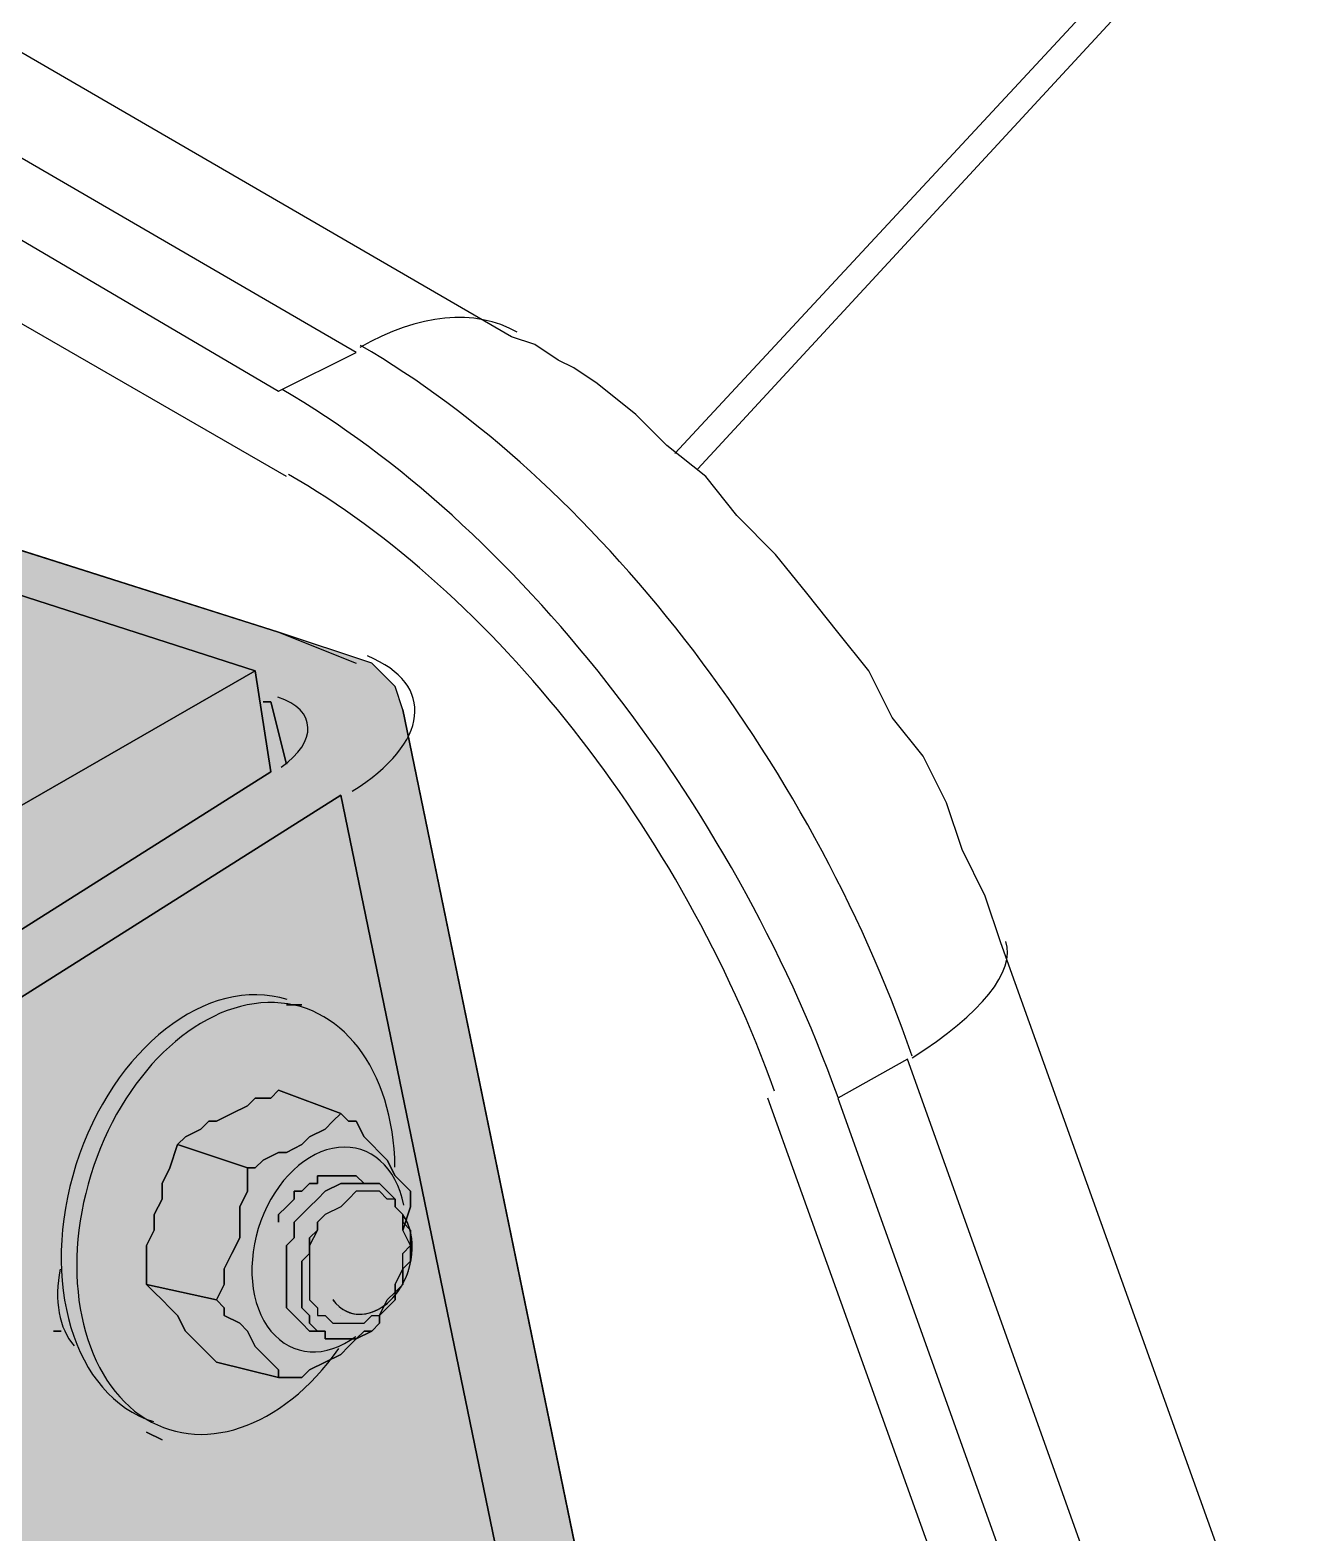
# Model space of a CAD drawing. Header units: feet. Extents: x -208 to 2089, y -974 to 342.
# Drawn here: x 836.787 to 839.78, y -509.121 to -505.579 of the extents above; entities that cross this region are included whole.
import ezdxf

# ---------------------------------------------------------------- set-up
doc = ezdxf.new("R2010")
doc.units = ezdxf.units.FT
doc.header["$MEASUREMENT"] = 0
for name, color, linetype in [('EQUIPMENT', 6, 'Continuous'), ('PDF_0', 7, 'Continuous'), ('PDF_THIN', 7, 'Continuous')]:
    doc.layers.add(name, color=color, linetype=linetype)

msp = doc.modelspace()

# ---------------------------------------------------------------- linework, layer by layer
at = {"layer": 'EQUIPMENT'}
for points in [[(843.45009, -519.9393), (839.07524, -507.73), (839.03863, -507.62017), (838.98372, -507.51034), (838.94711, -507.40051), (838.89219, -507.29069), (838.81897, -507.19916), (838.76406, -507.08933), (838.69084, -506.99781), (838.61762, -506.90628), (838.5444, -506.81476), (838.45288, -506.72324), (838.37966, -506.63171), (838.28813, -506.55849), (838.21491, -506.48527), (838.12339, -506.41205), (838.06848, -506.37545), (838.03187, -506.35714), (837.97695, -506.32053), (837.92204, -506.30223), (834.60887, -504.38022)], [(837.3912, -506.63171), (836.43935, -506.08257), (836.43935, -505.88122), (837.37289, -506.43036), (837.55594, -506.33884), (834.24277, -504.41683), (781.45173, -534.8211)], [(838.30644, -506.5768), (839.49625, -505.29546), (839.6793, -505.18563), (838.36135, -506.61341)], [(842.90094, -520.28709), (838.5261, -508.0961)]]:
    msp.add_lwpolyline(points, dxfattribs=at)
msp.add_lwpolyline([(843.04738, -520.28709), (843.21213, -520.19557), (838.85558, -508.00457), (838.69084, -508.0961)], close=True, dxfattribs=at)
for points in [[(837.93507, -506.29131), (837.83645, -506.23452), (837.70307, -506.24739), (837.56413, -506.3271)], [(838.86636, -507.99708), (838.62158, -507.29334), (838.11468, -506.64049), (837.56617, -506.32257)], [(838.69142, -508.09473), (838.43985, -507.39503), (837.92902, -506.74449), (837.3812, -506.42618)], [(838.54174, -508.08012), (838.32392, -507.4689), (837.87743, -506.90214), (837.39654, -506.62644)], [(838.86642, -508.00158), (839.0295, -507.89745), (839.11128, -507.7958), (839.08689, -507.72756)]]:
    msp.add_open_spline(points, degree=3, dxfattribs=at)
at = {"layer": 'PDF_0', "lineweight": 25}
msp.add_lwpolyline([(839.64269, -516.77257), (837.66577, -507.18086), (837.64747, -507.12594), (837.61086, -507.08933), (837.59255, -507.07103), (837.37289, -506.99781), (835.1214, -506.28392), (835.06649, -506.28392), (835.01157, -506.26562), (834.97497, -506.26562), (834.92005, -506.26562), (834.86514, -506.26562), (834.79192, -506.26562), (834.7187, -506.28392), (834.62717, -506.30223), (834.57226, -506.32053), (834.49904, -506.35714), (834.44413, -506.37545), (834.42582, -506.39375), (833.36414, -507.05272), (833.62041, -508.27914), (783.64831, -537.05429)], dxfattribs=at)
at = {"layer": 'PDF_THIN', "lineweight": 25}
for points in [[(839.64269, -516.77257), (837.66577, -507.18086), (837.64747, -507.12594), (837.61086, -507.08933), (837.59255, -507.07103), (837.37289, -506.99781), (835.1214, -506.28392), (835.06649, -506.28392), (835.01157, -506.26562), (834.97497, -506.26562), (834.92005, -506.26562), (834.86514, -506.26562), (834.79192, -506.26562), (834.7187, -506.28392), (834.62717, -506.30223), (834.57226, -506.32053), (834.49904, -506.35714), (834.44413, -506.37545), (834.42582, -506.39375), (833.36414, -507.05272), (833.62041, -508.27914), (783.64831, -537.05429)], [(783.94118, -537.21903), (783.64831, -537.05429), (836.29291, -506.75985), (837.31798, -507.08933), (836.29291, -506.75985), (837.31798, -507.08933), (836.29291, -506.75985), (783.64831, -537.05429)], [(837.31798, -507.08933), (836.29291, -506.75985)], [(837.37289, -506.99781), (837.55594, -507.07103)], [(784.3805, -537.54852), (837.31798, -507.08933), (837.35459, -507.32729), (837.31798, -507.08933), (784.3805, -537.54852), (837.31798, -507.08933), (837.35459, -507.32729), (837.31798, -507.08933), (784.3805, -537.54852), (837.31798, -507.08933), (837.35459, -507.32729), (836.31122, -507.98627), (836.47596, -508.04118), (838.43457, -517.6329), (836.47596, -508.04118), (836.31122, -507.98627), (837.35459, -507.32729), (836.31122, -507.98627), (836.47596, -508.04118), (838.43457, -517.6329)], [(837.35459, -507.16255), (837.33628, -507.16255)], [(837.3912, -507.30899), (837.35459, -507.16255)], [(839.49625, -516.97392), (837.51933, -507.38221), (839.49625, -516.97392), (837.51933, -507.38221), (836.47596, -508.04118), (837.51933, -507.38221), (839.49625, -516.97392), (837.51933, -507.38221), (836.47596, -508.04118), (837.51933, -507.38221), (836.47596, -508.04118)], [(837.3912, -507.87644), (837.42781, -507.87644)], [(837.37289, -508.75507), (837.22646, -508.71846), (837.20815, -508.70015), (837.18985, -508.68185), (837.17154, -508.66355), (837.15324, -508.64524), (837.13493, -508.60863), (837.11663, -508.59033), (837.09832, -508.57202), (837.08002, -508.55372), (837.06171, -508.53541), (837.06171, -508.4805), (837.06171, -508.44389), (837.08002, -508.40728), (837.08002, -508.37067), (837.09832, -508.33406), (837.09832, -508.29745), (837.11663, -508.26084), (837.13493, -508.20593), (837.15324, -508.18762), (837.18985, -508.16932), (837.20815, -508.15101), (837.22646, -508.15101), (837.26307, -508.13271), (837.29967, -508.1144), (837.31798, -508.0961), (837.35459, -508.0961), (837.37289, -508.07779)], [(837.51933, -508.13271), (837.37289, -508.07779)], [(837.68408, -508.31575), (837.66577, -508.29745), (837.64747, -508.27914), (837.62916, -508.24253), (837.61086, -508.22423), (837.59255, -508.20593), (837.57425, -508.18762), (837.55594, -508.15101), (837.53764, -508.15101), (837.51933, -508.13271), (837.50103, -508.15101), (837.48272, -508.16932), (837.44611, -508.18762), (837.42781, -508.20593), (837.3912, -508.22423), (837.37289, -508.22423), (837.33628, -508.24253), (837.31798, -508.26084), (837.29967, -508.26084), (837.29967, -508.31575), (837.28137, -508.35236), (837.28137, -508.38897), (837.28137, -508.42558), (837.26307, -508.46219), (837.24476, -508.4988), (837.24476, -508.53541), (837.22646, -508.57202), (837.24476, -508.59033), (837.24476, -508.60863), (837.28137, -508.62694), (837.29967, -508.64524), (837.31798, -508.68185), (837.33628, -508.70015), (837.35459, -508.71846), (837.37289, -508.73676), (837.37289, -508.75507), (837.3912, -508.75507), (837.42781, -508.75507), (837.44611, -508.73676), (837.48272, -508.71846), (837.51933, -508.70015), (837.53764, -508.68185), (837.55594, -508.66355), (837.59255, -508.64524), (837.61086, -508.62694)], [(837.29967, -508.26084), (837.13493, -508.20593)], [(837.37289, -508.38897), (837.37289, -508.37067), (837.3912, -508.35236), (837.4095, -508.33406), (837.4095, -508.31575), (837.42781, -508.31575), (837.44611, -508.29745), (837.46442, -508.29745), (837.46442, -508.27914), (837.48272, -508.27914), (837.50103, -508.27914), (837.51933, -508.27914), (837.53764, -508.27914), (837.55594, -508.27914), (837.57425, -508.29745)], [(837.48272, -508.64524), (837.46442, -508.64524), (837.44611, -508.64524), (837.42781, -508.62694), (837.4095, -508.60863), (837.3912, -508.59033), (837.3912, -508.57202), (837.3912, -508.55372), (837.3912, -508.53541), (837.3912, -508.51711), (837.3912, -508.4805), (837.3912, -508.46219), (837.3912, -508.44389), (837.4095, -508.42558), (837.4095, -508.38897), (837.42781, -508.37067), (837.44611, -508.35236), (837.46442, -508.33406), (837.48272, -508.31575), (837.51933, -508.29745), (837.53764, -508.29745), (837.55594, -508.29745), (837.57425, -508.29745), (837.59255, -508.29745), (837.61086, -508.29745), (837.62916, -508.31575), (837.64747, -508.33406), (837.64747, -508.35236), (837.66577, -508.37067), (837.66577, -508.38897), (837.68408, -508.40728), (837.68408, -508.42558), (837.68408, -508.46219), (837.68408, -508.4805), (837.66577, -508.4988), (837.66577, -508.53541), (837.64747, -508.55372), (837.64747, -508.57202), (837.62916, -508.59033), (837.61086, -508.60863), (837.61086, -508.62694), (837.59255, -508.64524), (837.57425, -508.64524), (837.55594, -508.66355), (837.53764, -508.66355), (837.51933, -508.66355), (837.50103, -508.66355), (837.48272, -508.66355), (837.48272, -508.64524), (837.46442, -508.64524), (837.44611, -508.62694), (837.44611, -508.60863), (837.42781, -508.59033), (837.42781, -508.57202), (837.42781, -508.55372), (837.42781, -508.51711), (837.42781, -508.4988), (837.42781, -508.4805), (837.44611, -508.46219), (837.44611, -508.42558), (837.46442, -508.40728), (837.46442, -508.38897)], [(837.66577, -508.40728), (837.68408, -508.35236), (837.68408, -508.31575)], [(837.22646, -508.57202), (837.06171, -508.53541)], [(837.64747, -508.53541), (837.64747, -508.55372)], [(837.64747, -508.55372), (837.64747, -508.55372)], [(837.64747, -508.55372), (837.64747, -508.55372)], [(837.64747, -508.55372), (837.64747, -508.55372)], [(837.64747, -508.55372), (837.64747, -508.55372)], [(837.64747, -508.55372), (837.64747, -508.55372)], [(837.51933, -508.60863), (837.51933, -508.60863)], [(837.51933, -508.60863), (837.51933, -508.60863)], [(837.51933, -508.60863), (837.51933, -508.60863)], [(837.51933, -508.60863), (837.51933, -508.60863)], [(837.51933, -508.60863), (837.51933, -508.60863)], [(836.86036, -508.64524), (836.84205, -508.64524)], [(836.86036, -508.64524), (836.84205, -508.64524)], [(836.86036, -508.64524), (836.84205, -508.64524)], [(836.86036, -508.64524), (836.84205, -508.64524)], [(836.86036, -508.64524), (836.84205, -508.64524)], [(836.86036, -508.64524), (836.84205, -508.64524)], [(837.61086, -508.62694), (837.61086, -508.62694)], [(837.61086, -508.62694), (837.61086, -508.62694)], [(837.61086, -508.62694), (837.61086, -508.62694)], [(837.61086, -508.62694), (837.61086, -508.62694)], [(837.61086, -508.62694), (837.61086, -508.62694)], [(837.06171, -508.8832), (837.09832, -508.90151)]]:
    msp.add_lwpolyline(points, dxfattribs=at)
for points in [[(835.1214, -506.28392), (837.37289, -506.99781)], [(837.35459, -507.16255), (837.3912, -507.30899), (837.35459, -507.16255), (837.33628, -507.16255)], [(837.35459, -507.16255), (837.3912, -507.30899), (837.35459, -507.16255), (837.33628, -507.16255)], [(839.64269, -516.77257), (837.66577, -507.18086)], [(838.26983, -517.57798), (838.43457, -517.6329), (836.47596, -508.04118), (836.31122, -507.98627), (837.35459, -507.32729), (836.31122, -507.98627), (836.47596, -508.04118), (838.43457, -517.6329), (838.26983, -517.57798), (836.31122, -507.98627)], [(837.42781, -507.87644), (837.3912, -507.87644)], [(837.42781, -507.87644), (837.3912, -507.87644)], [(837.37289, -508.07779), (837.35459, -508.0961), (837.31798, -508.0961), (837.29967, -508.1144), (837.26307, -508.13271), (837.22646, -508.15101), (837.20815, -508.15101), (837.18985, -508.16932), (837.15324, -508.18762), (837.13493, -508.20593), (837.11663, -508.26084), (837.09832, -508.29745), (837.09832, -508.33406), (837.08002, -508.37067), (837.08002, -508.40728), (837.06171, -508.44389), (837.06171, -508.4805), (837.06171, -508.53541), (837.08002, -508.55372), (837.09832, -508.57202), (837.11663, -508.59033), (837.13493, -508.60863), (837.15324, -508.64524), (837.17154, -508.66355), (837.18985, -508.68185), (837.20815, -508.70015), (837.22646, -508.71846), (837.37289, -508.75507), (837.22646, -508.71846), (837.20815, -508.70015), (837.18985, -508.68185), (837.17154, -508.66355), (837.15324, -508.64524), (837.13493, -508.60863), (837.11663, -508.59033), (837.09832, -508.57202), (837.08002, -508.55372), (837.06171, -508.53541), (837.06171, -508.4805), (837.06171, -508.44389), (837.08002, -508.40728), (837.08002, -508.37067), (837.09832, -508.33406), (837.09832, -508.29745), (837.11663, -508.26084), (837.13493, -508.20593), (837.15324, -508.18762), (837.18985, -508.16932), (837.20815, -508.15101), (837.22646, -508.15101), (837.26307, -508.13271), (837.29967, -508.1144), (837.31798, -508.0961), (837.35459, -508.0961), (837.37289, -508.07779), (837.51933, -508.13271)], [(837.37289, -508.07779), (837.35459, -508.0961), (837.31798, -508.0961), (837.29967, -508.1144), (837.26307, -508.13271), (837.22646, -508.15101), (837.20815, -508.15101), (837.18985, -508.16932), (837.15324, -508.18762), (837.13493, -508.20593), (837.11663, -508.26084), (837.09832, -508.29745), (837.09832, -508.33406), (837.08002, -508.37067), (837.08002, -508.40728), (837.06171, -508.44389), (837.06171, -508.4805), (837.06171, -508.53541), (837.08002, -508.55372), (837.09832, -508.57202), (837.11663, -508.59033), (837.13493, -508.60863), (837.15324, -508.64524), (837.17154, -508.66355), (837.18985, -508.68185), (837.20815, -508.70015), (837.22646, -508.71846), (837.37289, -508.75507), (837.22646, -508.71846), (837.20815, -508.70015), (837.18985, -508.68185), (837.17154, -508.66355), (837.15324, -508.64524), (837.13493, -508.60863), (837.11663, -508.59033), (837.09832, -508.57202), (837.08002, -508.55372), (837.06171, -508.53541), (837.06171, -508.4805), (837.06171, -508.44389), (837.08002, -508.40728), (837.08002, -508.37067), (837.09832, -508.33406), (837.09832, -508.29745), (837.11663, -508.26084), (837.13493, -508.20593), (837.15324, -508.18762), (837.18985, -508.16932), (837.20815, -508.15101), (837.22646, -508.15101), (837.26307, -508.13271), (837.29967, -508.1144), (837.31798, -508.0961), (837.35459, -508.0961), (837.37289, -508.07779), (837.51933, -508.13271)], [(837.68408, -508.31575), (837.68408, -508.35236), (837.66577, -508.40728), (837.68408, -508.35236), (837.68408, -508.31575), (837.66577, -508.29745), (837.64747, -508.27914), (837.62916, -508.24253), (837.61086, -508.22423), (837.59255, -508.20593), (837.57425, -508.18762), (837.55594, -508.15101), (837.53764, -508.15101), (837.51933, -508.13271), (837.50103, -508.15101), (837.48272, -508.16932), (837.44611, -508.18762), (837.42781, -508.20593), (837.3912, -508.22423), (837.37289, -508.22423), (837.33628, -508.24253), (837.31798, -508.26084), (837.29967, -508.26084), (837.29967, -508.31575), (837.28137, -508.35236), (837.28137, -508.38897), (837.28137, -508.42558), (837.26307, -508.46219), (837.24476, -508.4988), (837.24476, -508.53541), (837.22646, -508.57202), (837.24476, -508.59033), (837.24476, -508.60863), (837.28137, -508.62694), (837.29967, -508.64524), (837.31798, -508.68185), (837.33628, -508.70015), (837.35459, -508.71846), (837.37289, -508.73676), (837.37289, -508.75507), (837.3912, -508.75507), (837.42781, -508.75507), (837.44611, -508.73676), (837.48272, -508.71846), (837.51933, -508.70015), (837.53764, -508.68185), (837.55594, -508.66355), (837.59255, -508.64524), (837.61086, -508.62694), (837.59255, -508.64524), (837.55594, -508.66355), (837.53764, -508.68185), (837.51933, -508.70015), (837.48272, -508.71846), (837.44611, -508.73676), (837.42781, -508.75507), (837.3912, -508.75507), (837.37289, -508.75507), (837.37289, -508.73676), (837.35459, -508.71846), (837.33628, -508.70015), (837.31798, -508.68185), (837.29967, -508.64524), (837.28137, -508.62694), (837.24476, -508.60863), (837.24476, -508.59033), (837.22646, -508.57202), (837.24476, -508.53541), (837.24476, -508.4988), (837.26307, -508.46219), (837.28137, -508.42558), (837.28137, -508.38897), (837.28137, -508.35236), (837.29967, -508.31575), (837.29967, -508.26084), (837.31798, -508.26084), (837.33628, -508.24253), (837.37289, -508.22423), (837.3912, -508.22423), (837.42781, -508.20593), (837.44611, -508.18762), (837.48272, -508.16932), (837.50103, -508.15101), (837.51933, -508.13271), (837.53764, -508.15101), (837.55594, -508.15101), (837.57425, -508.18762), (837.59255, -508.20593), (837.61086, -508.22423), (837.62916, -508.24253), (837.64747, -508.27914), (837.66577, -508.29745)], [(837.68408, -508.31575), (837.68408, -508.35236), (837.66577, -508.40728), (837.68408, -508.35236), (837.68408, -508.31575), (837.66577, -508.29745), (837.64747, -508.27914), (837.62916, -508.24253), (837.61086, -508.22423), (837.59255, -508.20593), (837.57425, -508.18762), (837.55594, -508.15101), (837.53764, -508.15101), (837.51933, -508.13271), (837.50103, -508.15101), (837.48272, -508.16932), (837.44611, -508.18762), (837.42781, -508.20593), (837.3912, -508.22423), (837.37289, -508.22423), (837.33628, -508.24253), (837.31798, -508.26084), (837.29967, -508.26084), (837.29967, -508.31575), (837.28137, -508.35236), (837.28137, -508.38897), (837.28137, -508.42558), (837.26307, -508.46219), (837.24476, -508.4988), (837.24476, -508.53541), (837.22646, -508.57202), (837.24476, -508.59033), (837.24476, -508.60863), (837.28137, -508.62694), (837.29967, -508.64524), (837.31798, -508.68185), (837.33628, -508.70015), (837.35459, -508.71846), (837.37289, -508.73676), (837.37289, -508.75507), (837.3912, -508.75507), (837.42781, -508.75507), (837.44611, -508.73676), (837.48272, -508.71846), (837.51933, -508.70015), (837.53764, -508.68185), (837.55594, -508.66355), (837.59255, -508.64524), (837.61086, -508.62694), (837.59255, -508.64524), (837.55594, -508.66355), (837.53764, -508.68185), (837.51933, -508.70015), (837.48272, -508.71846), (837.44611, -508.73676), (837.42781, -508.75507), (837.3912, -508.75507), (837.37289, -508.75507), (837.37289, -508.73676), (837.35459, -508.71846), (837.33628, -508.70015), (837.31798, -508.68185), (837.29967, -508.64524), (837.28137, -508.62694), (837.24476, -508.60863), (837.24476, -508.59033), (837.22646, -508.57202), (837.24476, -508.53541), (837.24476, -508.4988), (837.26307, -508.46219), (837.28137, -508.42558), (837.28137, -508.38897), (837.28137, -508.35236), (837.29967, -508.31575), (837.29967, -508.26084), (837.31798, -508.26084), (837.33628, -508.24253), (837.37289, -508.22423), (837.3912, -508.22423), (837.42781, -508.20593), (837.44611, -508.18762), (837.48272, -508.16932), (837.50103, -508.15101), (837.51933, -508.13271), (837.53764, -508.15101), (837.55594, -508.15101), (837.57425, -508.18762), (837.59255, -508.20593), (837.61086, -508.22423), (837.62916, -508.24253), (837.64747, -508.27914), (837.66577, -508.29745)], [(837.13493, -508.20593), (837.29967, -508.26084)], [(837.13493, -508.20593), (837.29967, -508.26084)], [(837.57425, -508.29745), (837.55594, -508.27914), (837.53764, -508.27914), (837.51933, -508.27914), (837.50103, -508.27914), (837.48272, -508.27914), (837.46442, -508.27914), (837.46442, -508.29745), (837.44611, -508.29745), (837.42781, -508.31575), (837.4095, -508.31575), (837.4095, -508.33406), (837.3912, -508.35236), (837.37289, -508.37067), (837.37289, -508.38897), (837.37289, -508.37067), (837.3912, -508.35236), (837.4095, -508.33406), (837.4095, -508.31575), (837.42781, -508.31575), (837.44611, -508.29745), (837.46442, -508.29745), (837.46442, -508.27914), (837.48272, -508.27914), (837.50103, -508.27914), (837.51933, -508.27914), (837.53764, -508.27914), (837.55594, -508.27914)], [(837.57425, -508.29745), (837.55594, -508.27914), (837.53764, -508.27914), (837.51933, -508.27914), (837.50103, -508.27914), (837.48272, -508.27914), (837.46442, -508.27914), (837.46442, -508.29745), (837.44611, -508.29745), (837.42781, -508.31575), (837.4095, -508.31575), (837.4095, -508.33406), (837.3912, -508.35236), (837.37289, -508.37067), (837.37289, -508.38897), (837.37289, -508.37067), (837.3912, -508.35236), (837.4095, -508.33406), (837.4095, -508.31575), (837.42781, -508.31575), (837.44611, -508.29745), (837.46442, -508.29745), (837.46442, -508.27914), (837.48272, -508.27914), (837.50103, -508.27914), (837.51933, -508.27914), (837.53764, -508.27914), (837.55594, -508.27914)], [(837.46442, -508.38897), (837.46442, -508.40728), (837.44611, -508.42558), (837.44611, -508.46219), (837.42781, -508.4805), (837.42781, -508.4988), (837.42781, -508.51711), (837.42781, -508.55372), (837.42781, -508.57202), (837.42781, -508.59033), (837.44611, -508.60863), (837.44611, -508.62694), (837.46442, -508.64524), (837.48272, -508.64524), (837.48272, -508.66355), (837.50103, -508.66355), (837.51933, -508.66355), (837.53764, -508.66355), (837.55594, -508.66355), (837.57425, -508.64524), (837.59255, -508.64524), (837.61086, -508.62694), (837.61086, -508.60863), (837.62916, -508.59033), (837.64747, -508.57202), (837.64747, -508.55372), (837.66577, -508.53541), (837.66577, -508.4988), (837.68408, -508.4805), (837.68408, -508.46219), (837.68408, -508.42558), (837.68408, -508.40728), (837.66577, -508.38897), (837.66577, -508.37067), (837.64747, -508.35236), (837.64747, -508.33406), (837.62916, -508.31575), (837.61086, -508.29745), (837.59255, -508.29745), (837.57425, -508.29745), (837.55594, -508.29745), (837.53764, -508.29745), (837.51933, -508.29745), (837.48272, -508.31575), (837.46442, -508.33406), (837.44611, -508.35236), (837.42781, -508.37067), (837.4095, -508.38897), (837.4095, -508.42558), (837.3912, -508.44389), (837.3912, -508.46219), (837.3912, -508.4805), (837.3912, -508.51711), (837.3912, -508.53541), (837.3912, -508.55372), (837.3912, -508.57202), (837.3912, -508.59033), (837.4095, -508.60863), (837.42781, -508.62694), (837.44611, -508.64524), (837.46442, -508.64524), (837.48272, -508.64524), (837.46442, -508.64524), (837.44611, -508.64524), (837.42781, -508.62694), (837.4095, -508.60863), (837.3912, -508.59033), (837.3912, -508.57202), (837.3912, -508.55372), (837.3912, -508.53541), (837.3912, -508.51711), (837.3912, -508.4805), (837.3912, -508.46219), (837.3912, -508.44389), (837.4095, -508.42558), (837.4095, -508.38897), (837.42781, -508.37067), (837.44611, -508.35236), (837.46442, -508.33406), (837.48272, -508.31575), (837.51933, -508.29745), (837.53764, -508.29745), (837.55594, -508.29745), (837.57425, -508.29745), (837.59255, -508.29745), (837.61086, -508.29745), (837.62916, -508.31575), (837.64747, -508.33406), (837.64747, -508.35236), (837.66577, -508.37067), (837.66577, -508.38897), (837.68408, -508.40728), (837.68408, -508.42558), (837.68408, -508.46219), (837.68408, -508.4805), (837.66577, -508.4988), (837.66577, -508.53541), (837.64747, -508.55372), (837.64747, -508.57202), (837.62916, -508.59033), (837.61086, -508.60863), (837.61086, -508.62694), (837.59255, -508.64524), (837.57425, -508.64524), (837.55594, -508.66355), (837.53764, -508.66355), (837.51933, -508.66355), (837.50103, -508.66355), (837.48272, -508.66355), (837.48272, -508.64524), (837.46442, -508.64524), (837.44611, -508.62694), (837.44611, -508.60863), (837.42781, -508.59033), (837.42781, -508.57202), (837.42781, -508.55372), (837.42781, -508.51711), (837.42781, -508.4988), (837.42781, -508.4805), (837.44611, -508.46219), (837.44611, -508.42558), (837.46442, -508.40728)], [(837.46442, -508.38897), (837.46442, -508.40728), (837.44611, -508.42558), (837.44611, -508.46219), (837.42781, -508.4805), (837.42781, -508.4988), (837.42781, -508.51711), (837.42781, -508.55372), (837.42781, -508.57202), (837.42781, -508.59033), (837.44611, -508.60863), (837.44611, -508.62694), (837.46442, -508.64524), (837.48272, -508.64524), (837.48272, -508.66355), (837.50103, -508.66355), (837.51933, -508.66355), (837.53764, -508.66355), (837.55594, -508.66355), (837.57425, -508.64524), (837.59255, -508.64524), (837.61086, -508.62694), (837.61086, -508.60863), (837.62916, -508.59033), (837.64747, -508.57202), (837.64747, -508.55372), (837.66577, -508.53541), (837.66577, -508.4988), (837.68408, -508.4805), (837.68408, -508.46219), (837.68408, -508.42558), (837.68408, -508.40728), (837.66577, -508.38897), (837.66577, -508.37067), (837.64747, -508.35236), (837.64747, -508.33406), (837.62916, -508.31575), (837.61086, -508.29745), (837.59255, -508.29745), (837.57425, -508.29745), (837.55594, -508.29745), (837.53764, -508.29745), (837.51933, -508.29745), (837.48272, -508.31575), (837.46442, -508.33406), (837.44611, -508.35236), (837.42781, -508.37067), (837.4095, -508.38897), (837.4095, -508.42558), (837.3912, -508.44389), (837.3912, -508.46219), (837.3912, -508.4805), (837.3912, -508.51711), (837.3912, -508.53541), (837.3912, -508.55372), (837.3912, -508.57202), (837.3912, -508.59033), (837.4095, -508.60863), (837.42781, -508.62694), (837.44611, -508.64524), (837.46442, -508.64524), (837.48272, -508.64524), (837.46442, -508.64524), (837.44611, -508.64524), (837.42781, -508.62694), (837.4095, -508.60863), (837.3912, -508.59033), (837.3912, -508.57202), (837.3912, -508.55372), (837.3912, -508.53541), (837.3912, -508.51711), (837.3912, -508.4805), (837.3912, -508.46219), (837.3912, -508.44389), (837.4095, -508.42558), (837.4095, -508.38897), (837.42781, -508.37067), (837.44611, -508.35236), (837.46442, -508.33406), (837.48272, -508.31575), (837.51933, -508.29745), (837.53764, -508.29745), (837.55594, -508.29745), (837.57425, -508.29745), (837.59255, -508.29745), (837.61086, -508.29745), (837.62916, -508.31575), (837.64747, -508.33406), (837.64747, -508.35236), (837.66577, -508.37067), (837.66577, -508.38897), (837.68408, -508.40728), (837.68408, -508.42558), (837.68408, -508.46219), (837.68408, -508.4805), (837.66577, -508.4988), (837.66577, -508.53541), (837.64747, -508.55372), (837.64747, -508.57202), (837.62916, -508.59033), (837.61086, -508.60863), (837.61086, -508.62694), (837.59255, -508.64524), (837.57425, -508.64524), (837.55594, -508.66355), (837.53764, -508.66355), (837.51933, -508.66355), (837.50103, -508.66355), (837.48272, -508.66355), (837.48272, -508.64524), (837.46442, -508.64524), (837.44611, -508.62694), (837.44611, -508.60863), (837.42781, -508.59033), (837.42781, -508.57202), (837.42781, -508.55372), (837.42781, -508.51711), (837.42781, -508.4988), (837.42781, -508.4805), (837.44611, -508.46219), (837.44611, -508.42558), (837.46442, -508.40728)], [(837.64747, -508.55372), (837.64747, -508.53541), (837.66577, -508.4988), (837.66577, -508.46219), (837.68408, -508.44389), (837.66577, -508.40728), (837.66577, -508.37067), (837.64747, -508.35236), (837.64747, -508.33406), (837.62916, -508.33406), (837.61086, -508.31575), (837.59255, -508.31575), (837.57425, -508.31575), (837.55594, -508.31575), (837.53764, -508.33406), (837.51933, -508.35236), (837.48272, -508.37067), (837.46442, -508.38897), (837.46442, -508.40728), (837.44611, -508.44389), (837.44611, -508.4805), (837.44611, -508.51711), (837.44611, -508.53541), (837.44611, -508.57202), (837.46442, -508.59033), (837.46442, -508.60863), (837.48272, -508.60863), (837.50103, -508.62694), (837.51933, -508.62694), (837.53764, -508.62694), (837.55594, -508.62694), (837.57425, -508.62694), (837.59255, -508.60863), (837.61086, -508.60863), (837.62916, -508.57202)], [(837.64747, -508.55372), (837.64747, -508.53541), (837.66577, -508.4988), (837.66577, -508.46219), (837.68408, -508.44389), (837.66577, -508.40728), (837.66577, -508.37067), (837.64747, -508.35236), (837.64747, -508.33406), (837.62916, -508.33406), (837.61086, -508.31575), (837.59255, -508.31575), (837.57425, -508.31575), (837.55594, -508.31575), (837.53764, -508.33406), (837.51933, -508.35236), (837.48272, -508.37067), (837.46442, -508.38897), (837.46442, -508.40728), (837.44611, -508.44389), (837.44611, -508.4805), (837.44611, -508.51711), (837.44611, -508.53541), (837.44611, -508.57202), (837.46442, -508.59033), (837.46442, -508.60863), (837.48272, -508.60863), (837.50103, -508.62694), (837.51933, -508.62694), (837.53764, -508.62694), (837.55594, -508.62694), (837.57425, -508.62694), (837.59255, -508.60863), (837.61086, -508.60863), (837.62916, -508.57202)], [(837.64747, -508.55372), (837.64747, -508.53541), (837.66577, -508.4988), (837.66577, -508.46219), (837.68408, -508.44389), (837.66577, -508.40728), (837.66577, -508.37067), (837.64747, -508.35236), (837.64747, -508.33406), (837.62916, -508.33406), (837.61086, -508.31575), (837.59255, -508.31575), (837.57425, -508.31575), (837.55594, -508.31575), (837.53764, -508.33406), (837.51933, -508.35236), (837.48272, -508.37067), (837.46442, -508.38897), (837.46442, -508.40728), (837.44611, -508.44389), (837.44611, -508.4805), (837.44611, -508.51711), (837.44611, -508.53541), (837.44611, -508.57202), (837.46442, -508.59033), (837.46442, -508.60863), (837.48272, -508.60863), (837.50103, -508.62694), (837.51933, -508.62694), (837.53764, -508.62694), (837.55594, -508.62694), (837.57425, -508.62694), (837.59255, -508.60863), (837.61086, -508.60863), (837.62916, -508.57202)], [(837.64747, -508.55372), (837.64747, -508.53541), (837.66577, -508.4988), (837.66577, -508.46219), (837.68408, -508.44389), (837.66577, -508.40728), (837.66577, -508.37067), (837.64747, -508.35236), (837.64747, -508.33406), (837.62916, -508.33406), (837.61086, -508.31575), (837.59255, -508.31575), (837.57425, -508.31575), (837.55594, -508.31575), (837.53764, -508.33406), (837.51933, -508.35236), (837.48272, -508.37067), (837.46442, -508.38897), (837.46442, -508.40728), (837.44611, -508.44389), (837.44611, -508.4805), (837.44611, -508.51711), (837.44611, -508.53541), (837.44611, -508.57202), (837.46442, -508.59033), (837.46442, -508.60863), (837.48272, -508.60863), (837.50103, -508.62694), (837.51933, -508.62694), (837.53764, -508.62694), (837.55594, -508.62694), (837.57425, -508.62694), (837.59255, -508.60863), (837.61086, -508.60863), (837.62916, -508.57202)], [(837.64747, -508.55372), (837.64747, -508.53541), (837.66577, -508.4988), (837.66577, -508.46219), (837.68408, -508.44389), (837.66577, -508.40728), (837.66577, -508.37067), (837.64747, -508.35236), (837.64747, -508.33406), (837.62916, -508.33406), (837.61086, -508.31575), (837.59255, -508.31575), (837.57425, -508.31575), (837.55594, -508.31575), (837.53764, -508.33406), (837.51933, -508.35236), (837.48272, -508.37067), (837.46442, -508.38897), (837.46442, -508.40728), (837.44611, -508.44389), (837.44611, -508.4805), (837.44611, -508.51711), (837.44611, -508.53541), (837.44611, -508.57202), (837.46442, -508.59033), (837.46442, -508.60863), (837.48272, -508.60863), (837.50103, -508.62694), (837.51933, -508.62694), (837.53764, -508.62694), (837.55594, -508.62694), (837.57425, -508.62694), (837.59255, -508.60863), (837.61086, -508.60863), (837.62916, -508.57202)], [(837.06171, -508.53541), (837.22646, -508.57202)], [(837.06171, -508.53541), (837.22646, -508.57202)], [(837.64747, -508.55372), (837.64747, -508.53541)], [(837.64747, -508.55372), (837.64747, -508.53541)], [(836.84205, -508.64524), (836.86036, -508.64524)], [(836.84205, -508.64524), (836.86036, -508.64524)], [(837.09832, -508.90151), (837.06171, -508.8832)], [(837.09832, -508.90151), (837.06171, -508.8832)]]:
    msp.add_lwpolyline(points, close=True, dxfattribs=at)
for points in [[(837.54627, -507.37304), (837.72861, -507.25944), (837.74443, -507.12134), (837.58277, -507.05435)], [(837.54627, -507.37304), (837.72861, -507.25944), (837.74443, -507.12134), (837.58277, -507.05435)], [(837.3791, -507.31639), (837.46616, -507.25516), (837.46282, -507.1825), (837.3715, -507.1511)], [(837.3791, -507.31639), (837.46616, -507.25516), (837.46282, -507.1825), (837.3715, -507.1511)], [(837.3791, -507.31639), (837.46616, -507.25516), (837.46282, -507.1825), (837.3715, -507.1511)], [(837.3791, -507.31639), (837.46616, -507.25516), (837.46282, -507.1825), (837.3715, -507.1511)], [(837.3791, -507.31639), (837.46616, -507.25516), (837.46282, -507.1825), (837.3715, -507.1511)], [(837.3934, -507.86427), (837.2055, -507.80464), (836.98253, -507.97893), (836.89538, -508.25355)], [(837.3934, -507.86427), (837.2055, -507.80464), (836.98253, -507.97893), (836.89538, -508.25355)], [(837.3934, -507.86427), (837.2055, -507.80464), (836.98253, -507.97893), (836.89538, -508.25355)], [(837.3934, -507.86427), (837.2055, -507.80464), (836.98253, -507.97893), (836.89538, -508.25355)], [(837.3934, -507.86427), (837.2055, -507.80464), (836.98253, -507.97893), (836.89538, -508.25355)], [(837.64718, -508.25869), (837.64369, -508.02765), (837.51921, -507.86668), (837.34745, -507.87107)], [(837.64718, -508.25869), (837.64369, -508.02765), (837.51921, -507.86668), (837.34745, -507.87107)], [(837.64718, -508.25869), (837.64369, -508.02765), (837.51921, -507.86668), (837.34745, -507.87107)], [(837.64718, -508.25869), (837.64369, -508.02765), (837.51921, -507.86668), (837.34745, -507.87107)], [(837.64718, -508.25869), (837.64369, -508.02765), (837.51921, -507.86668), (837.34745, -507.87107)], [(837.34745, -507.87107), (837.17569, -507.87547), (837.00248, -508.04406), (836.93037, -508.27704)], [(837.34745, -507.87107), (837.17569, -507.87547), (837.00248, -508.04406), (836.93037, -508.27704)], [(837.34745, -507.87107), (837.17569, -507.87547), (837.00248, -508.04406), (836.93037, -508.27704)], [(837.34745, -507.87107), (837.17569, -507.87547), (837.00248, -508.04406), (836.93037, -508.27704)], [(837.34745, -507.87107), (837.17569, -507.87547), (837.00248, -508.04406), (836.93037, -508.27704)], [(837.51402, -508.21251), (837.43921, -508.22068), (837.36649, -508.28953), (837.33121, -508.38559)], [(837.51402, -508.21251), (837.43921, -508.22068), (837.36649, -508.28953), (837.33121, -508.38559)], [(837.51402, -508.21251), (837.43921, -508.22068), (837.36649, -508.28953), (837.33121, -508.38559)], [(837.51402, -508.21251), (837.43921, -508.22068), (837.36649, -508.28953), (837.33121, -508.38559)], [(837.51402, -508.21251), (837.43921, -508.22068), (837.36649, -508.28953), (837.33121, -508.38559)], [(837.66836, -508.34874), (837.65022, -508.25852), (837.58883, -508.20433), (837.51402, -508.21251)], [(837.66836, -508.34874), (837.65022, -508.25852), (837.58883, -508.20433), (837.51402, -508.21251)], [(837.66836, -508.34874), (837.65022, -508.25852), (837.58883, -508.20433), (837.51402, -508.21251)], [(837.66836, -508.34874), (837.65022, -508.25852), (837.58883, -508.20433), (837.51402, -508.21251)], [(837.66836, -508.34874), (837.65022, -508.25852), (837.58883, -508.20433), (837.51402, -508.21251)], [(836.89538, -508.25355), (836.80824, -508.52818), (836.88992, -508.79914), (837.07782, -508.85877)], [(836.89538, -508.25355), (836.80824, -508.52818), (836.88992, -508.79914), (837.07782, -508.85877)], [(836.89538, -508.25355), (836.80824, -508.52818), (836.88992, -508.79914), (837.07782, -508.85877)], [(836.89538, -508.25355), (836.80824, -508.52818), (836.88992, -508.79914), (837.07782, -508.85877)], [(836.89538, -508.25355), (836.80824, -508.52818), (836.88992, -508.79914), (837.07782, -508.85877)], [(836.93037, -508.27704), (836.85826, -508.51001), (836.9065, -508.74519), (837.04653, -508.84333)], [(836.93037, -508.27704), (836.85826, -508.51001), (836.9065, -508.74519), (837.04653, -508.84333)], [(836.93037, -508.27704), (836.85826, -508.51001), (836.9065, -508.74519), (837.04653, -508.84333)], [(836.93037, -508.27704), (836.85826, -508.51001), (836.9065, -508.74519), (837.04653, -508.84333)], [(836.93037, -508.27704), (836.85826, -508.51001), (836.9065, -508.74519), (837.04653, -508.84333)], [(837.33121, -508.38559), (837.29592, -508.48165), (837.30539, -508.58499), (837.355, -508.64541)], [(837.33121, -508.38559), (837.29592, -508.48165), (837.30539, -508.58499), (837.355, -508.64541)], [(837.33121, -508.38559), (837.29592, -508.48165), (837.30539, -508.58499), (837.355, -508.64541)], [(837.33121, -508.38559), (837.29592, -508.48165), (837.30539, -508.58499), (837.355, -508.64541)], [(837.33121, -508.38559), (837.29592, -508.48165), (837.30539, -508.58499), (837.355, -508.64541)], [(837.64722, -508.5614), (837.69286, -508.50645), (837.70145, -508.42171), (837.66642, -508.37192)], [(837.64722, -508.5614), (837.69286, -508.50645), (837.70145, -508.42171), (837.66642, -508.37192)], [(837.64722, -508.5614), (837.69286, -508.50645), (837.70145, -508.42171), (837.66642, -508.37192)], [(837.64722, -508.5614), (837.69286, -508.50645), (837.70145, -508.42171), (837.66642, -508.37192)], [(837.64722, -508.5614), (837.69286, -508.50645), (837.70145, -508.42171), (837.66642, -508.37192)], [(837.66035, -508.54315), (837.69489, -508.48775), (837.69729, -508.41515), (837.66603, -508.37136)], [(837.66035, -508.54315), (837.69489, -508.48775), (837.69729, -508.41515), (837.66603, -508.37136)], [(837.66035, -508.54315), (837.69489, -508.48775), (837.69729, -508.41515), (837.66603, -508.37136)], [(837.66035, -508.54315), (837.69489, -508.48775), (837.69729, -508.41515), (837.66603, -508.37136)], [(837.66035, -508.54315), (837.69489, -508.48775), (837.69729, -508.41515), (837.66603, -508.37136)], [(836.8582, -508.49952), (836.8435, -508.57181), (836.85587, -508.64032), (836.89074, -508.67975)], [(836.8582, -508.49952), (836.8435, -508.57181), (836.85587, -508.64032), (836.89074, -508.67975)], [(836.8582, -508.49952), (836.8435, -508.57181), (836.85587, -508.64032), (836.89074, -508.67975)], [(836.8582, -508.49952), (836.8435, -508.57181), (836.85587, -508.64032), (836.89074, -508.67975)], [(836.8582, -508.49952), (836.8435, -508.57181), (836.85587, -508.64032), (836.89074, -508.67975)], [(837.50038, -508.57077), (837.51905, -508.59731), (837.54749, -508.60967), (837.57816, -508.60457)], [(837.50038, -508.57077), (837.51905, -508.59731), (837.54749, -508.60967), (837.57816, -508.60457)], [(837.50038, -508.57077), (837.51905, -508.59731), (837.54749, -508.60967), (837.57816, -508.60457)], [(837.50038, -508.57077), (837.51905, -508.59731), (837.54749, -508.60967), (837.57816, -508.60457)], [(837.50038, -508.57077), (837.51905, -508.59731), (837.54749, -508.60967), (837.57816, -508.60457)], [(837.50077, -508.57133), (837.53608, -508.62078), (837.60157, -508.61634), (837.64722, -508.5614)], [(837.50077, -508.57133), (837.53608, -508.62078), (837.60157, -508.61634), (837.64722, -508.5614)], [(837.50077, -508.57133), (837.53608, -508.62078), (837.60157, -508.61634), (837.64722, -508.5614)], [(837.50077, -508.57133), (837.53608, -508.62078), (837.60157, -508.61634), (837.64722, -508.5614)], [(837.50077, -508.57133), (837.53608, -508.62078), (837.60157, -508.61634), (837.64722, -508.5614)], [(837.57816, -508.60457), (837.60883, -508.59947), (837.63862, -508.57743), (837.65964, -508.54429)], [(837.57816, -508.60457), (837.60883, -508.59947), (837.63862, -508.57743), (837.65964, -508.54429)], [(837.57816, -508.60457), (837.60883, -508.59947), (837.63862, -508.57743), (837.65964, -508.54429)], [(837.57816, -508.60457), (837.60883, -508.59947), (837.63862, -508.57743), (837.65964, -508.54429)], [(837.57816, -508.60457), (837.60883, -508.59947), (837.63862, -508.57743), (837.65964, -508.54429)], [(837.355, -508.64541), (837.40462, -508.70582), (837.48409, -508.71077), (837.55481, -508.65786)], [(837.355, -508.64541), (837.40462, -508.70582), (837.48409, -508.71077), (837.55481, -508.65786)], [(837.355, -508.64541), (837.40462, -508.70582), (837.48409, -508.71077), (837.55481, -508.65786)], [(837.355, -508.64541), (837.40462, -508.70582), (837.48409, -508.71077), (837.55481, -508.65786)], [(837.355, -508.64541), (837.40462, -508.70582), (837.48409, -508.71077), (837.55481, -508.65786)], [(837.04653, -508.84333), (837.18656, -508.94147), (837.381, -508.87639), (837.51474, -508.6866)], [(837.04653, -508.84333), (837.18656, -508.94147), (837.381, -508.87639), (837.51474, -508.6866)], [(837.04653, -508.84333), (837.18656, -508.94147), (837.381, -508.87639), (837.51474, -508.6866)], [(837.04653, -508.84333), (837.18656, -508.94147), (837.381, -508.87639), (837.51474, -508.6866)], [(837.04653, -508.84333), (837.18656, -508.94147), (837.381, -508.87639), (837.51474, -508.6866)]]:
    msp.add_open_spline(points, degree=3, dxfattribs=at)
at = {"layer": 'PDF_THIN', "color": 7, "true_color": 0xffffff, "transparency": 33554559}
for points in [[(834.57226, -506.32053), (837.37289, -506.99781), (834.62717, -506.30223)], [(837.37289, -506.99781), (834.62717, -506.30223), (835.1214, -506.28392)], [(837.37289, -506.99781), (834.49904, -506.35714), (834.57226, -506.32053)], [(834.44413, -506.37545), (834.42582, -506.39375), (837.37289, -506.99781)], [(834.44413, -506.37545), (837.37289, -506.99781), (834.49904, -506.35714)], [(834.42582, -506.39375), (837.37289, -506.99781), (833.36414, -507.05272)], [(837.37289, -506.99781), (833.36414, -507.05272), (837.59255, -507.07103)], [(833.36414, -507.05272), (837.59255, -507.07103), (833.62041, -508.27914)], [(837.59255, -507.07103), (833.62041, -508.27914), (837.61086, -507.08933)], [(837.61086, -507.08933), (837.64747, -507.12594), (833.62041, -508.27914)], [(837.64747, -507.12594), (833.62041, -508.27914), (837.66577, -507.18086)], [(833.62041, -508.27914), (836.80545, -515.98547), (837.66577, -507.18086)], [(836.80545, -515.98547), (837.66577, -507.18086), (836.84205, -515.98547)], [(837.66577, -507.18086), (836.84205, -515.98547), (836.87866, -515.98547)], [(836.87866, -515.98547), (836.91527, -515.98547), (837.66577, -507.18086)], [(836.91527, -515.98547), (837.66577, -507.18086), (839.64269, -516.77257)], [(833.62041, -508.27914), (836.76884, -515.98547), (836.80545, -515.98547)]]:
    msp.add_solid(points, dxfattribs=at)

doc.saveas('drawing.dxf')
